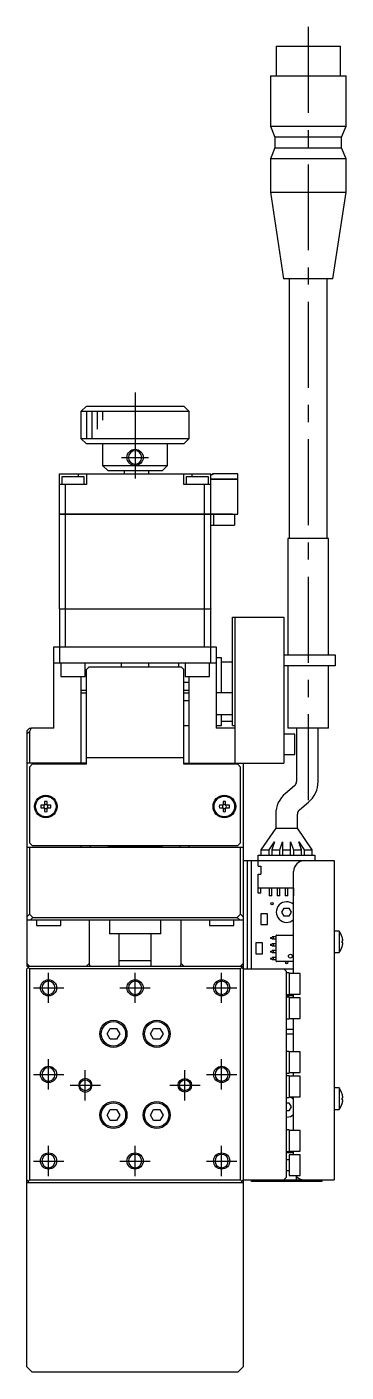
# Model space of a CAD drawing. Extents: x 0 to 695, y -8 to 618.
# Drawn here: x 276.2 to 335.2, y 10 to 258.6 of the extents above; entities that cross this region are included whole.
import ezdxf

# ---------------------------------------------------------------- set-up
doc = ezdxf.new("R2010")
doc.units = 0
doc.header["$LTSCALE"] = 0.5
doc.linetypes.add('CENTER', pattern=[50.8, 31.75, -6.35, 6.35, -6.35])
for name, color, linetype in [('MSM_CENTER', 1, 'CENTER'), ('MSM_CONTINUOUS', 7, 'CONTINUOUS'), ('MSM_NARROW', 5, 'CONTINUOUS')]:
    doc.layers.add(name, color=color, linetype=linetype)

msp = doc.modelspace()

# ---------------------------------------------------------------- linework, layer by layer
at = {"layer": 'MSM_CENTER'}
for p, q in [((328.22, 258.55), (328.22, 112.45)), ((296.22, 191), (296.22, 173.5)), ((293.72, 179), (298.72, 179)), ((280.22, 78.2), (280.22, 83.8)), ((296.22, 78.2), (296.22, 83.8)), ((312.22, 78.2), (312.22, 83.8)), ((277.42, 81), (283.02, 81)), ((293.42, 81), (299.02, 81)), ((309.42, 81), (315.02, 81)), ((280.22, 62.2), (280.22, 67.8)), ((312.22, 62.2), (312.22, 67.8)), ((277.42, 65), (283.02, 65)), ((287.02, 60.2), (287.02, 65.8)), ((305.42, 60.2), (305.42, 65.8)), ((309.42, 65), (315.02, 65)), ((284.22, 63), (289.82, 63)), ((302.62, 63), (308.22, 63)), ((280.22, 46.2), (280.22, 51.8)), ((296.22, 46.2), (296.22, 51.8)), ((312.22, 46.2), (312.22, 51.8)), ((277.42, 49), (283.02, 49)), ((293.42, 49), (299.02, 49)), ((309.42, 49), (315.02, 49))]:
    msp.add_line(p, q, dxfattribs=at)
at = {"layer": 'MSM_CONTINUOUS'}
for p, q in [((322.27, 255), (334.17, 255)), ((322.27, 255), (322.27, 249.5)), ((334.17, 249.5), (334.17, 255)), ((321.22, 249.5), (335.22, 249.5)), ((321.22, 249.5), (321.22, 240.2)), ((335.22, 240.2), (335.22, 249.5)), ((321.22, 240.2), (335.22, 240.2)), ((321.22, 240.2), (322.07, 238.2)), ((334.37, 238.2), (335.22, 240.2)), ((322.07, 236.2), (321.22, 234.2)), ((334.37, 238.2), (322.07, 238.2)), ((322.07, 238.2), (322.07, 236.2)), ((322.07, 236.2), (334.37, 236.2)), ((334.37, 236.2), (334.37, 238.2)), ((335.22, 234.2), (334.37, 236.2)), ((335.22, 234.2), (321.22, 234.2)), ((321.22, 234.2), (321.22, 228)), ((335.22, 228), (335.22, 234.2)), ((321.22, 228), (335.22, 228)), ((321.22, 228), (323.65, 212)), ((332.79, 212), (335.22, 228)), ((332.79, 212), (323.65, 212)), ((324.72, 212), (324.72, 164)), ((331.72, 164), (331.72, 212)), ((287.22, 188.5), (286.22, 187.5)), ((306.22, 187.5), (286.22, 187.5)), ((286.22, 187.5), (286.22, 182.5)), ((287.22, 188.5), (305.22, 188.5)), ((306.22, 187.5), (305.22, 188.5)), ((306.22, 182.5), (306.22, 187.5)), ((286.22, 182.5), (306.22, 182.5)), ((286.22, 182.5), (287.22, 181.5)), ((305.22, 181.5), (287.22, 181.5)), ((290.22, 181.5), (290.22, 177.5)), ((302.22, 177.5), (302.22, 181.5)), ((305.22, 181.5), (306.22, 182.5)), ((291.22, 176.5), (290.22, 177.5)), ((290.22, 177.5), (302.22, 177.5)), ((301.22, 176.5), (291.22, 176.5)), ((294.22, 176.5), (294.22, 176)), ((298.72, 176.5), (298.72, 176)), ((302.22, 177.5), (301.22, 176.5)), ((282.22, 168.5), (282.22, 176)), ((282.22, 176), (310.22, 176)), ((287.22, 174), (282.22, 174)), ((282.72, 174), (282.72, 175.5)), ((282.72, 175.5), (286.72, 175.5)), ((283.38, 168.5), (283.38, 174)), ((285.72, 176), (285.72, 175.5)), ((286.72, 175.5), (286.72, 174)), ((287.22, 176), (287.22, 174)), ((305.22, 174), (305.22, 176)), ((310.22, 174), (305.22, 174)), ((305.72, 175.5), (309.72, 175.5)), ((305.72, 174), (305.72, 175.5)), ((306.72, 176), (306.72, 175.5)), ((309.07, 168.5), (309.07, 174)), ((309.72, 175.5), (309.72, 174)), ((310.22, 168.5), (310.22, 176)), ((310.52, 175.8), (310.22, 175.8)), ((310.22, 175), (315.22, 175)), ((315.22, 174.99), (310.22, 174.99)), ((310.52, 176), (310.52, 175.8)), ((315.22, 176), (310.52, 176)), ((315.21, 175), (315.21, 174.99)), ((315.22, 175), (315.22, 176)), ((315.22, 168.5), (315.22, 174.99)), ((282.22, 168.5), (315.22, 168.5)), ((282.22, 151), (282.22, 168.49)), ((314.22, 168.49), (282.22, 168.49)), ((282.23, 168.5), (282.23, 168.49)), ((283.38, 168.5), (283.38, 168.49)), ((283.38, 151), (283.38, 168.49)), ((309.06, 168.5), (309.06, 168.49)), ((309.07, 151), (309.07, 168.49)), ((310.21, 168.5), (310.21, 168.49)), ((310.22, 151), (310.22, 168.49)), ((310.72, 168.49), (310.72, 166.5)), ((314.22, 168.5), (314.22, 168.49)), ((314.62, 168.5), (314.62, 166.5)), ((310.22, 166.5), (314.62, 166.5)), ((331.97, 164), (324.47, 164)), ((324.47, 164), (324.47, 142.5)), ((331.97, 142.5), (331.97, 164)), ((282.22, 151), (310.22, 151)), ((282.22, 150.99), (282.22, 141)), ((310.22, 150.99), (282.22, 150.99)), ((282.23, 151), (282.23, 150.99)), ((283.38, 151), (283.38, 150.99)), ((283.38, 144), (283.38, 150.99)), ((309.06, 151), (309.06, 150.99)), ((309.07, 144), (309.07, 150.99)), ((310.21, 151), (310.21, 150.99)), ((310.22, 141), (310.22, 150.99)), ((314.22, 129.5), (314.22, 149.5)), ((314.22, 149.5), (323.72, 149.5)), ((314.72, 122.5), (314.72, 149.5)), ((323.72, 149.5), (323.72, 122.5)), ((281.22, 144), (311.22, 144)), ((281.22, 129), (281.22, 144)), ((311.22, 144), (311.22, 129)), ((312.22, 142), (311.22, 142)), ((312.22, 135.5), (312.22, 142)), ((323.72, 142.5), (333.22, 142.5)), ((333.22, 142.5), (333.22, 140.5)), ((311.22, 141), (281.22, 141)), ((282.47, 141), (282.47, 138.5)), ((286.97, 138.5), (286.97, 141)), ((287.72, 140.3), (287.22, 139.8)), ((287.22, 122.3), (287.22, 139.8)), ((287.72, 140.3), (304.72, 140.3)), ((293.72, 140.3), (293.72, 141)), ((298.72, 141), (298.72, 140.3)), ((304.22, 141), (304.22, 140.3)), ((305.22, 139.8), (304.72, 140.3)), ((305.22, 122.3), (305.22, 139.8)), ((305.47, 141), (305.47, 138.5)), ((309.97, 138.5), (309.97, 141)), ((312.22, 141.25), (314.22, 141.25)), ((333.22, 140.5), (323.72, 140.5)), ((324.47, 140.5), (324.47, 129)), ((331.97, 129), (331.97, 140.5)), ((282.47, 138.5), (286.97, 138.5)), ((286.22, 138.5), (286.22, 122.3)), ((305.22, 137.5), (306.22, 137.5)), ((305.47, 138.5), (309.97, 138.5)), ((306.22, 122.3), (306.22, 138.5)), ((286.22, 136), (287.22, 136)), ((286.22, 135.5), (287.22, 135.5)), ((305.22, 136), (306.22, 136)), ((305.22, 135.5), (306.22, 135.5)), ((314.22, 135.5), (311.22, 135.5)), ((306.22, 134), (305.22, 134)), ((305.22, 129.5), (306.22, 129.5)), ((311.22, 131.5), (314.22, 131.5)), ((311.22, 129.5), (312.22, 129.5)), ((312.22, 129.5), (312.22, 131.5)), ((312.22, 130.25), (314.22, 130.25)), ((314.22, 129.5), (314.72, 129.5)), ((276.22, 128.5), (276.72, 129)), ((276.22, 128.5), (276.22, 85)), ((276.72, 128.39), (276.22, 127.89)), ((277.03, 129), (276.72, 128.39)), ((276.72, 129), (277.03, 129)), ((276.72, 128.39), (276.72, 122.5)), ((281.22, 129), (277.03, 129)), ((314.72, 129), (311.22, 129)), ((325.72, 127.9), (323.72, 127.9)), ((331.97, 129), (324.47, 129)), ((325.72, 124.1), (325.72, 127.9)), ((326.05, 129), (326.05, 119.11)), ((330.05, 119.11), (330.05, 129)), ((287.22, 122.5), (276.22, 122.5)), ((277.22, 122.3), (276.72, 121.8)), ((276.72, 121.8), (276.72, 107.8)), ((287.22, 122.3), (277.22, 122.3)), ((305.22, 123.5), (287.22, 123.5)), ((305.22, 122.5), (323.72, 122.5)), ((315.22, 122.3), (305.22, 122.3)), ((315.72, 121.8), (315.22, 122.3)), ((315.72, 107.8), (315.72, 121.8)), ((316.22, 122.5), (316.22, 11)), ((323.72, 124.1), (325.72, 124.1)), ((325.69, 118.35), (324.01, 116.93)), ((279.48, 114.74), (278.8, 114.74)), ((279.48, 115.42), (279.48, 114.74)), ((279.96, 114.74), (279.96, 115.42)), ((280.64, 114.74), (279.96, 114.74)), ((312.48, 114.74), (311.8, 114.74)), ((312.48, 115.42), (312.48, 114.74)), ((312.96, 114.74), (312.96, 115.42)), ((313.64, 114.74), (312.96, 114.74)), ((326.58, 113.87), (328.27, 115.28)), ((278.8, 114.26), (279.48, 114.26)), ((279.48, 114.26), (279.48, 113.58)), ((279.96, 114.26), (280.64, 114.26)), ((279.96, 113.58), (279.96, 114.26)), ((311.8, 114.26), (312.48, 114.26)), ((312.48, 114.26), (312.48, 113.58)), ((312.96, 114.26), (313.64, 114.26)), ((312.96, 113.58), (312.96, 114.26)), ((322.22, 113.1), (322.22, 110.5)), ((326.22, 110.5), (326.22, 113.1)), ((322.22, 110.5), (319.47, 106.5)), ((322.22, 110.5), (326.22, 110.5)), ((328.97, 106.5), (326.22, 110.5)), ((276.22, 107), (316.22, 107)), ((276.72, 107.8), (277.22, 107.3)), ((276.72, 107), (276.72, 94.61)), ((277.22, 107.3), (315.22, 107.3)), ((286.22, 107.3), (286.22, 107)), ((287.97, 107), (287.97, 107.3)), ((291.22, 107.3), (291.22, 107.2)), ((291.22, 107.2), (301.22, 107.2)), ((291.22, 107.2), (291.42, 107)), ((301.02, 107), (301.22, 107.2)), ((301.22, 107.2), (301.22, 107.3)), ((304.47, 107.3), (304.47, 107)), ((306.22, 107), (306.22, 107.3)), ((315.22, 107.3), (315.72, 107.8)), ((315.72, 94.61), (315.72, 107)), ((320.97, 106.5), (321.97, 107.95)), ((321.97, 107.95), (321.47, 106.5)), ((322.97, 106.5), (323.47, 107.95)), ((323.47, 107.95), (323.47, 105.5)), ((324.97, 107.95), (325.47, 106.5)), ((324.97, 105.5), (324.97, 107.95)), ((326.97, 106.5), (326.47, 107.95)), ((326.47, 107.95), (327.47, 106.5)), ((316.22, 104.5), (333.02, 104.5)), ((317.02, 84.5), (317.02, 104.5)), ((317.72, 84.5), (317.72, 104.5)), ((318.97, 105.5), (329.47, 105.5)), ((318.97, 103.5), (318.97, 105.5)), ((319.47, 106.5), (320.97, 106.5)), ((319.47, 106.5), (319.47, 105.5)), ((320.97, 105.5), (320.97, 106.5)), ((321.47, 106.5), (322.97, 106.5)), ((321.47, 106.5), (321.47, 105.5)), ((322.97, 105.5), (322.97, 106.5)), ((323.47, 106.5), (324.97, 106.5)), ((325.47, 106.5), (326.97, 106.5)), ((325.47, 106.5), (325.47, 105.5)), ((326.97, 105.5), (326.97, 106.5)), ((327.47, 106.5), (328.97, 106.5)), ((327.47, 106.5), (327.47, 105.5)), ((328.97, 105.5), (328.97, 106.5)), ((329.47, 105.5), (329.47, 104.5)), ((333.02, 104.5), (333.02, 45.5)), ((318.97, 103.5), (319.47, 103.5)), ((318.97, 102), (319.47, 102)), ((318.97, 98.5), (318.97, 102)), ((319.47, 103.5), (319.47, 102)), ((325.52, 83.65), (325.52, 102.5)), ((318.97, 99.5), (325.52, 99.5)), ((319.47, 98.5), (319.47, 99.5)), ((320.97, 99.5), (320.97, 98)), ((321.47, 98), (321.47, 99.5)), ((322.47, 99.5), (322.47, 98)), ((322.97, 98), (322.97, 99.5)), ((323.97, 99.5), (323.97, 98)), ((324.47, 98), (324.47, 99.5)), ((325.47, 99.5), (325.47, 98)), ((319.47, 98.5), (318.97, 98.5)), ((321.47, 98), (320.97, 98)), ((322.97, 98), (322.47, 98)), ((324.47, 98), (323.97, 98)), ((325.52, 98), (325.47, 98)), ((276.22, 94.11), (276.72, 94.61)), ((276.72, 94.61), (277.33, 94)), ((315.11, 94), (315.72, 94.61)), ((315.72, 94.61), (316.22, 94.11)), ((319.47, 94.7), (319.47, 92.7)), ((320.72, 94.7), (319.47, 94.7)), ((320.72, 92.7), (320.72, 94.7)), ((323.35, 95), (323.79, 95.75)), ((323.79, 94.25), (323.35, 95)), ((323.79, 95.75), (324.65, 95.75)), ((324.65, 95.75), (325.09, 95)), ((325.09, 95), (324.65, 94.25)), ((316.22, 93.5), (276.22, 93.5)), ((277.33, 94), (276.83, 93.5)), ((277.33, 94), (315.11, 94)), ((277.97, 93.5), (277.97, 92.5)), ((277.97, 92.5), (282.47, 92.5)), ((282.47, 92.5), (282.47, 93.5)), ((287.74, 93.5), (287.74, 85.5)), ((291.47, 93.5), (291.47, 91)), ((300.97, 91), (300.97, 93.5)), ((304.71, 85.5), (304.71, 93.5)), ((309.97, 93.5), (309.97, 92.5)), ((309.97, 92.5), (314.47, 92.5)), ((314.47, 92.5), (314.47, 93.5)), ((315.61, 93.5), (315.11, 94)), ((319.47, 92.7), (320.72, 92.7)), ((324.65, 94.25), (323.79, 94.25)), ((300.97, 91), (291.47, 91)), ((293.22, 91), (293.22, 85)), ((299.22, 85), (299.22, 91)), ((321.22, 90.31), (321.22, 90.11)), ((321.22, 90.31), (321.47, 90.31)), ((321.47, 90.11), (321.22, 90.11)), ((321.47, 90.31), (321.54, 90.42)), ((321.54, 89.99), (321.47, 90.11)), ((322.27, 90.42), (321.54, 90.42)), ((322.27, 89.99), (321.54, 89.99)), ((321.83, 89.99), (321.83, 90.42)), ((322.27, 85.95), (322.27, 90.65)), ((322.37, 90.76), (325.52, 90.76)), ((333.92, 91.5), (333.02, 91.5)), ((333.92, 91.5), (333.92, 87.5)), ((334.49, 90.39), (334.5, 90.39)), ((334.49, 89.68), (334.61, 89.68)), ((334.49, 89.32), (334.49, 89.68)), ((318.52, 89.31), (318.52, 87.31)), ((319.77, 89.31), (318.52, 89.31)), ((318.52, 87.31), (319.77, 87.31)), ((319.77, 87.31), (319.77, 89.31)), ((321.22, 89.04), (321.22, 88.84)), ((321.22, 89.04), (321.47, 89.04)), ((321.47, 88.84), (321.22, 88.84)), ((321.22, 87.77), (321.22, 87.57)), ((321.22, 87.77), (321.47, 87.77)), ((321.47, 87.57), (321.22, 87.57)), ((321.47, 89.04), (321.54, 89.15)), ((321.54, 88.72), (321.47, 88.84)), ((321.47, 87.77), (321.54, 87.88)), ((321.54, 87.45), (321.47, 87.57)), ((322.27, 89.15), (321.54, 89.15)), ((322.27, 88.72), (321.54, 88.72)), ((322.27, 87.88), (321.54, 87.88)), ((322.27, 87.45), (321.54, 87.45)), ((321.83, 88.72), (321.83, 89.15)), ((321.83, 87.45), (321.83, 87.88)), ((333.02, 87.5), (333.92, 87.5)), ((334.61, 89.32), (334.49, 89.32)), ((334.5, 88.61), (334.49, 88.61)), ((276.72, 85), (276.22, 85.5)), ((276.22, 85), (316.22, 85)), ((276.22, 84.5), (276.72, 85)), ((276.72, 84.5), (276.47, 84.75)), ((287.74, 85.5), (287.24, 85)), ((287.92, 85), (287.74, 85.5)), ((299.22, 86), (293.22, 86)), ((304.71, 85.5), (304.53, 85)), ((305.21, 85), (304.71, 85.5)), ((316.22, 85.5), (315.72, 85)), ((315.72, 85), (316.22, 84.5)), ((315.97, 84.75), (315.72, 84.5)), ((321.22, 86.5), (321.22, 86.3)), ((321.22, 86.5), (321.47, 86.5)), ((321.47, 86.3), (321.22, 86.3)), ((321.47, 86.5), (321.54, 86.62)), ((321.54, 86.18), (321.47, 86.3)), ((322.27, 86.62), (321.54, 86.62)), ((322.27, 86.18), (321.54, 86.18)), ((321.83, 86.18), (321.83, 86.62)), ((325.52, 85.86), (322.37, 85.86)), ((276.22, 11), (276.22, 84.5)), ((276.72, 84.5), (276.72, 45.5)), ((315.72, 84.5), (276.72, 84.5)), ((315.72, 45.5), (315.72, 84.5)), ((316.22, 84.5), (325.52, 84.5)), ((324.22, 84), (323.72, 84.5)), ((324.22, 46), (324.22, 84)), ((324.72, 83.75), (324.22, 83.75)), ((324.72, 83.75), (324.72, 79.75)), ((326.72, 83.65), (324.72, 83.65)), ((326.72, 79.85), (326.72, 83.65)), ((324.22, 79.75), (324.72, 79.75)), ((324.72, 79.85), (326.72, 79.85)), ((325.52, 79.15), (325.52, 79.85)), ((325.52, 79.5), (324.22, 79.5)), ((324.72, 79.25), (324.22, 79.25)), ((324.72, 79.25), (324.72, 75.25)), ((326.72, 79.15), (324.72, 79.15)), ((326.72, 75.35), (326.72, 79.15)), ((324.22, 75.25), (324.72, 75.25)), ((324.72, 75.35), (326.72, 75.35)), ((325.52, 69.15), (325.52, 75.35)), ((291.07, 72.5), (291.64, 73.5)), ((291.64, 71.5), (291.07, 72.5)), ((291.64, 73.5), (292.8, 73.5)), ((292.8, 73.5), (293.38, 72.5)), ((293.38, 72.5), (292.8, 71.5)), ((299.07, 72.5), (299.64, 73.5)), ((299.64, 71.5), (299.07, 72.5)), ((299.64, 73.5), (300.8, 73.5)), ((300.8, 73.5), (301.38, 72.5)), ((301.38, 72.5), (300.8, 71.5)), ((324.22, 73.37), (325.52, 73.37)), ((325.52, 72.44), (324.22, 72.44)), ((292.8, 71.5), (291.64, 71.5)), ((300.8, 71.5), (299.64, 71.5)), ((324.72, 69.25), (324.22, 69.25)), ((324.72, 69.25), (324.72, 65.25)), ((324.72, 69.24), (325.52, 69.24)), ((326.72, 69.15), (324.72, 69.15)), ((326.72, 65.35), (326.72, 69.15)), ((324.22, 65.25), (324.72, 65.25)), ((324.72, 64.75), (324.22, 64.75)), ((324.72, 65.35), (326.72, 65.35)), ((324.72, 64.75), (324.72, 60.75)), ((326.72, 64.65), (324.72, 64.65)), ((325.52, 64.65), (325.52, 65.35)), ((326.72, 60.85), (326.72, 64.65)), ((333.92, 62.5), (333.02, 62.5)), ((333.92, 62.5), (333.92, 58.5)), ((324.22, 60.75), (324.72, 60.75)), ((324.22, 59.75), (324.65, 59.75)), ((324.65, 59.75), (325.09, 59)), ((324.72, 60.85), (326.72, 60.85)), ((325.52, 54.65), (325.52, 60.85)), ((334.49, 61.39), (334.5, 61.39)), ((334.49, 60.68), (334.61, 60.68)), ((334.49, 60.32), (334.49, 60.68)), ((334.61, 60.32), (334.49, 60.32)), ((291.07, 57.5), (291.64, 58.5)), ((291.64, 56.5), (291.07, 57.5)), ((291.64, 58.5), (292.8, 58.5)), ((292.8, 58.5), (293.38, 57.5)), ((293.38, 57.5), (292.8, 56.5)), ((299.07, 57.5), (299.64, 58.5)), ((299.64, 56.5), (299.07, 57.5)), ((299.64, 58.5), (300.8, 58.5)), ((300.8, 58.5), (301.38, 57.5)), ((301.38, 57.5), (300.8, 56.5)), ((324.65, 58.25), (324.22, 58.25)), ((325.09, 59), (324.65, 58.25)), ((333.02, 58.5), (333.92, 58.5)), ((334.5, 59.61), (334.49, 59.61)), ((292.8, 56.5), (291.64, 56.5)), ((300.8, 56.5), (299.64, 56.5)), ((324.72, 54.75), (324.22, 54.75)), ((324.72, 54.75), (324.72, 50.75)), ((325.52, 54.66), (324.72, 54.66)), ((326.72, 54.65), (324.72, 54.65)), ((326.72, 50.85), (326.72, 54.65)), ((324.22, 50.75), (324.72, 50.75)), ((325.52, 50.5), (324.22, 50.5)), ((324.72, 50.85), (326.72, 50.85)), ((324.72, 50.15), (324.72, 46.35)), ((326.72, 50.15), (324.72, 50.15)), ((325.52, 50.15), (325.52, 50.85)), ((326.72, 46.35), (326.72, 50.15)), ((324.72, 49.25), (324.22, 49.25)), ((324.22, 47.25), (324.72, 47.25)), ((276.72, 45), (276.22, 45.5)), ((316.22, 45), (276.22, 45)), ((276.47, 45.25), (276.72, 45.5)), ((276.72, 45.5), (315.72, 45.5)), ((315.72, 45.5), (315.97, 45.25)), ((316.22, 45.5), (315.72, 45)), ((316.22, 45.5), (333.02, 45.5)), ((317.72, 45.2), (317.72, 45.5)), ((330.72, 45.2), (317.72, 45.2)), ((323.72, 45.5), (324.22, 46)), ((324.72, 46.35), (326.72, 46.35)), ((325.97, 46.24), (325.97, 45.5)), ((330.72, 45.5), (330.72, 45.2)), ((276.22, 11), (277.22, 10)), ((315.22, 10), (277.22, 10)), ((315.22, 10), (316.22, 11))]:
    msp.add_line(p, q, dxfattribs=at)
at = {"layer": 'MSM_CONTINUOUS', "extrusion": (0, 0, -1)}
for centre in [(-296.22, 179), (-280.22, 81), (-296.22, 81), (-312.22, 81), (-280.22, 65), (-312.22, 65), (-280.22, 49), (-296.22, 49), (-312.22, 49)]:
    msp.add_circle(centre, 1.23, dxfattribs=at)
at = {"layer": 'MSM_CONTINUOUS'}
for centre, radius in [((279.72, 114.5), 2.1), ((279.72, 114.5), 1.9), ((312.72, 114.5), 2.1), ((312.72, 114.5), 1.9), ((321.52, 96.56), 0.2), ((324.92, 86.86), 0.35), ((324.22, 85.61), 0.2), ((292.22, 72.5), 2.5), ((292.22, 72.5), 2.25), ((300.22, 72.5), 2.5), ((300.22, 72.5), 2.25), ((287.02, 63), 1.01), ((305.42, 63), 1.01), ((292.22, 57.5), 2.5), ((292.22, 57.5), 2.25), ((300.22, 57.5), 2.5), ((300.22, 57.5), 2.25)]:
    msp.add_circle(centre, radius, dxfattribs=at)
for centre, radius, start, end in [((327.22, 113.1), 5, 130, 180), ((325.05, 119.11), 1, 310, 0), ((325.05, 119.11), 5, 310, 0), ((279.72, 114.5), 0.95, 165.3667, 194.6333), ((279.72, 114.5), 0.365, 138.8496, 221.1504), ((279.72, 114.5), 0.95, 75.3667, 104.6333), ((279.72, 114.5), 0.365, 48.8496, 131.1504), ((279.72, 114.5), 0.365, 318.8496, 41.1504), ((279.72, 114.5), 0.95, 345.3667, 14.6333), ((312.72, 114.5), 0.95, 165.3667, 194.6333), ((312.72, 114.5), 0.365, 138.8496, 221.1504), ((312.72, 114.5), 0.95, 75.3667, 104.6333), ((312.72, 114.5), 0.365, 48.8496, 131.1504), ((312.72, 114.5), 0.365, 318.8496, 41.1504), ((312.72, 114.5), 0.95, 345.3667, 14.6333), ((279.72, 114.5), 0.365, 228.8496, 311.1504), ((279.72, 114.5), 0.95, 255.3667, 284.6333), ((312.72, 114.5), 0.365, 228.8496, 311.1504), ((312.72, 114.5), 0.95, 255.3667, 284.6333), ((327.22, 113.1), 1, 130, 180), ((327.52, 102.5), 2, 90, 180), ((324.22, 95), 1.9, 46.8264, 313.1736), ((322.37, 90.65), 0.1, 90, 180), ((331.42, 89.5), 3.2, 16.1225, 38.6822), ((331.42, 89.5), 3.19, 3.2297, 16.1067), ((331.42, 89.5), 3.2, 321.3178, 343.8775), ((331.42, 89.5), 3.19, 343.8933, 356.7703), ((322.37, 85.95), 0.1, 180, 270), ((331.42, 60.5), 3.2, 16.1225, 38.6822), ((324.22, 59), 1.9, 46.8264, 74.7425), ((331.42, 60.5), 3.19, 3.2297, 16.1067), ((331.42, 60.5), 3.19, 343.8933, 356.7703), ((324.22, 59), 1.9, 270, 313.1736), ((331.42, 60.5), 3.2, 321.3178, 343.8775), ((327.52, 47.5), 2, 215.0996, 270)]:
    msp.add_arc(centre, radius, start, end, dxfattribs=at)
at = {"layer": 'MSM_NARROW'}
for p, q in [((287.22, 187.5), (287.22, 182.5)), ((288.22, 187.5), (288.22, 182.5)), ((289.22, 187.5), (289.22, 184.2)), ((290.22, 187.5), (290.22, 185.9))]:
    msp.add_line(p, q, dxfattribs=at)
for centre, radius in [((296.22, 179), 1.5), ((296.22, 179), 1.5), ((280.22, 81), 1.5), ((296.22, 81), 1.5), ((312.22, 81), 1.5), ((280.22, 65), 1.5), ((312.22, 65), 1.5), ((305.42, 63), 1.25), ((280.22, 49), 1.5), ((296.22, 49), 1.5), ((312.22, 49), 1.5)]:
    msp.add_circle(centre, radius, dxfattribs=at)
at = {"layer": 'MSM_NARROW', "extrusion": (0, 0, -1)}
msp.add_circle((-287.02, 63), 1.25, dxfattribs=at)

doc.saveas('drawing.dxf')
